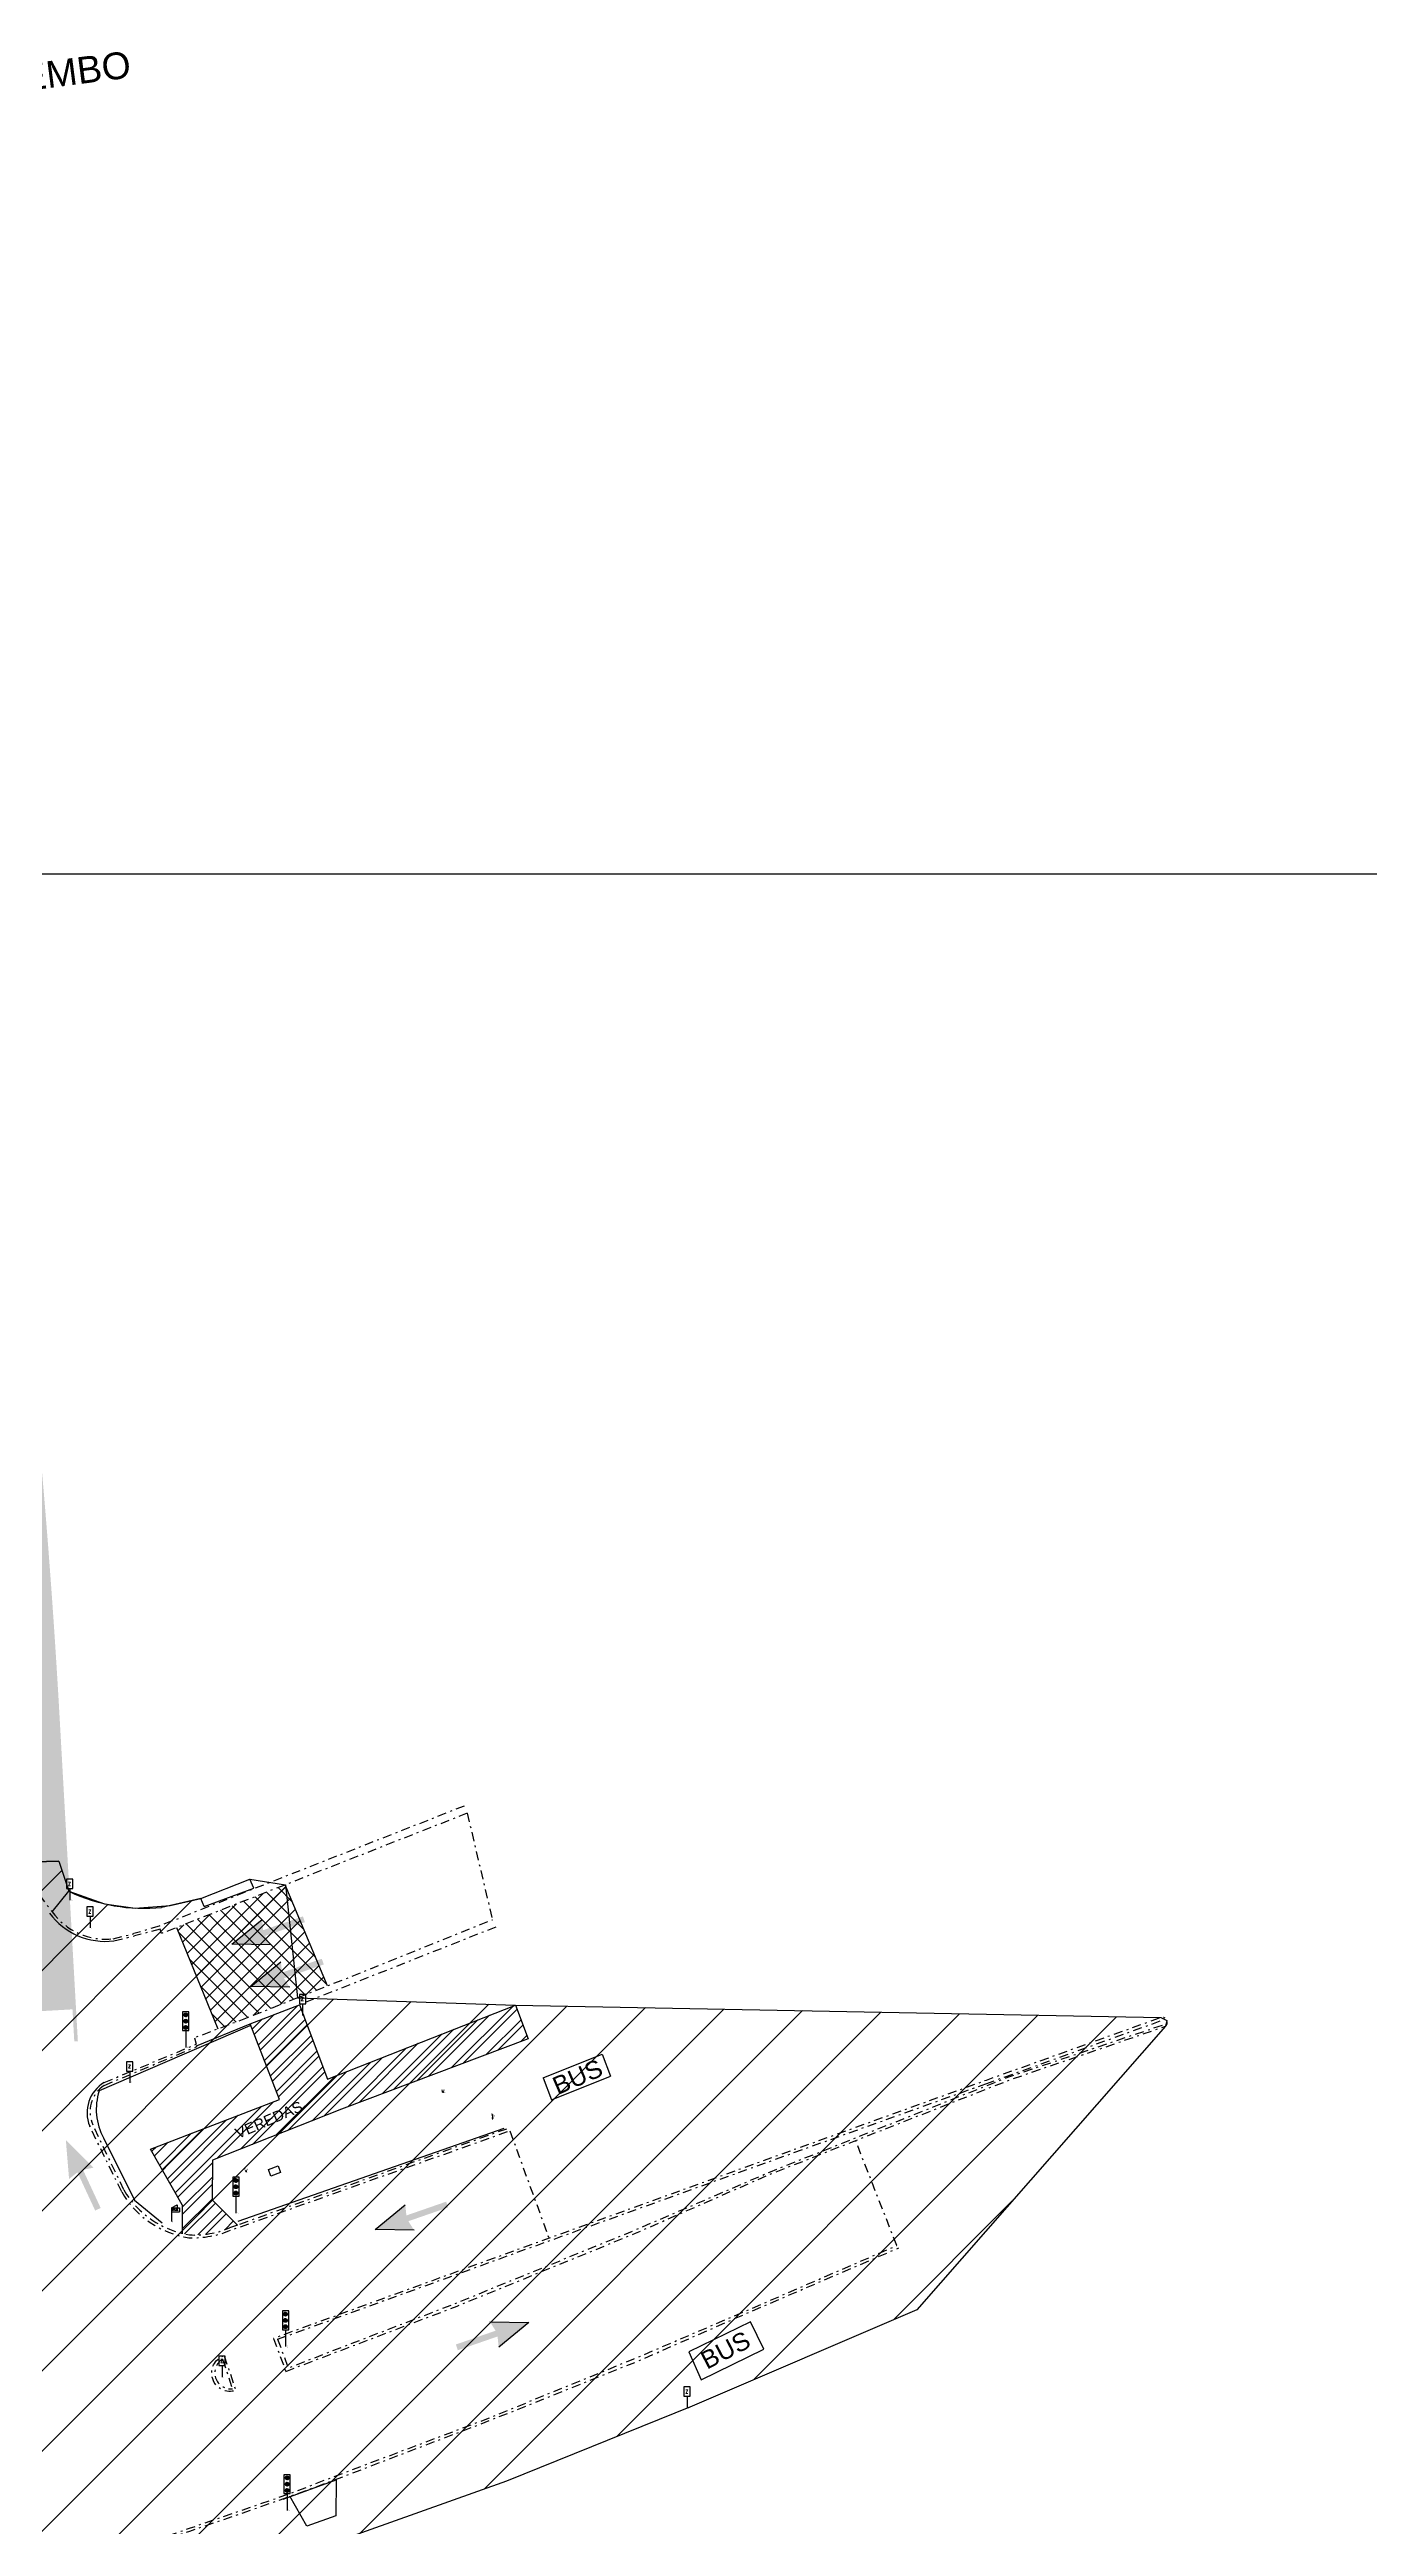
# Model space of a CAD drawing. Extents: x 352140 to 354978, y 6304672 to 6307963.
# Drawn here: x 352801 to 352875.1, y 6305507.3 to 6305646.2 of the extents above; entities that cross this region are included whole.
import ezdxf

# ---------------------------------------------------------------- set-up
doc = ezdxf.new("R2010")
doc.units = 0
doc.linetypes.add('DASHED', pattern=[19.05, 12.7, -6.35])
doc.linetypes.add('JPG_DASHDOT', pattern=[1, 0.5, -0.25, 0, -0.25])
doc.layers.get('0').update_dxf_attribs({"linetype": 'CONTINUOUS'})
for name, color, linetype in [('0-LEVANTAMIENTO 2020.SEP', 252, 'CONTINUOUS'), ('03_S2_Pav ext_Borde vereda', 7, 'CONTINUOUS'), ('1-ADOQUIN', 8, 'CONTINUOUS'), ('1-CALLE_NOMBRE', 6, 'CONTINUOUS'), ('1-coordenadas', 8, 'CONTINUOUS'), ('1-PARADA BUS', 7, 'CONTINUOUS'), ('1-PAVIMENTO', 161, 'CONTINUOUS'), ('1-RADIER', 251, 'CONTINUOUS'), ('1-REJA', 252, 'FENCELINE1'), ('1-RESALTO', 252, 'CONTINUOUS'), ('1-SEÑALETICA', 2, 'CONTINUOUS'), ('1-SOLERA_ZARPA', 222, 'CONTINUOUS'), ('1-TABLERO', 7, 'CONTINUOUS'), ('1-VEREDA', 251, 'CONTINUOUS'), ('2-ACHURADO VEREDA', 252, 'CONTINUOUS'), ('TOP-URB-SOLERAS', 2, 'JPG_DASHDOT'), ('TOP-URB-SOLERAS -PAV', 2, 'JPG_DASHDOT'), ('V-NODE-TEXT', 1, 'CONTINUOUS'), ('Z-CR', 253, 'CONTINUOUS'), ('Z-PH', 253, 'CONTINUOUS'), ('Z-PHL', 253, 'CONTINUOUS'), ('Z-SEMAF', 253, 'CONTINUOUS'), ('Z-TEN', 253, 'CONTINUOUS'), ('Z-Z', 253, 'CONTINUOUS'), ('Z-ZC', 253, 'CONTINUOUS')]:
    doc.layers.add(name, color=color, linetype=linetype)
doc.styles.add('A', font='arial.ttf', dxfattribs={"height": 2})
doc.styles.add('ROMANS', font='romans.shx', dxfattribs={"width": 0.75})
doc.linetypes.add('FENCELINE1', pattern='A,6.35,-2.54,[133,ltypeshp.shx,S=2.54,R=0,X=-2.54,Y=0],-2.54,25.4', length=36.83)

# ---------------------------------------------------------------- blocks, each defined once
blk = doc.blocks.new('COORDENADAS')
at = {"layer": '1-coordenadas'}
blk.add_line((20, -600.625), (1420, -600.625), dxfattribs=at)
blk = doc.blocks.new('A$C00085B3A')
at = {"layer": '1-SEÑALETICA'}
blk.add_hatch(color=256, dxfattribs=at).paths.add_polyline_path([(0.999, 1.408), (0.621, 1.281), (0.476, 2.848), (0.25, 2.828), (0.394, 1.26), (0, 1.316), (0.624, 0)])
for p, q in [((0.624, 0), (0, 1.316)), ((0.999, 1.408), (0.624, 0))]:
    blk.add_line(p, q, dxfattribs=at)
blk = doc.blocks.new('ZC')
at = {"layer": 'Z-ZC'}
for p, q in [((0, 4.25), (1.73, 5.21)), ((0, 4.25), (2.5, 4.25)), ((0, 4.25), (0, 3)), ((0, 3), (2.5, 3)), ((1.73, 5.21), (1.73, 4.25)), ((2.5, 4.25), (2.5, 3))]:
    blk.add_line(p, q, dxfattribs=at)
blk.add_lwpolyline([(0, 3), (0, 0)], dxfattribs=at)
at = {"layer": 'Z-ZC', "style": 'ROMANS'}
blk.add_text('CALLE', height=0.5, dxfattribs=at).set_placement((0.14, 3.39))
blk = doc.blocks.new('*U733', base_point=(352807.885, 6305524.439))
at = {"layer": 'Z-ZC', "linetype": 'ByBlock', "lineweight": -2, "xscale": 0.1806068862144276, "yscale": 0.1806068862144276, "zscale": 0.1806068862144276, "rotation": 8.537736462515939e-07}
blk.add_blockref('ZC', (352807.885, 6305524.439), dxfattribs=at)
at = {"layer": 'V-NODE-TEXT', "linetype": 'ByBlock', "char_height": 0.02}
for s, insert, attachment_point in [('708', (352807.95, 6305524.479), 4), ('682.56', (352807.95, 6305524.454), 1), ('°ZC', (352807.95, 6305524.409), 4)]:
    blk.add_mtext(s, dxfattribs=dict(at, insert=insert, attachment_point=attachment_point))
blk = doc.blocks.new('Z')
for p, q in [((0.81, 5.4), (-0.81, 5.4)), ((-0.81, 5.4), (-0.81, 3)), ((-0.81, 3), (0.81, 3)), ((0, 3), (0, 0)), ((0.81, 3), (0.81, 5.4))]:
    blk.add_line(p, q)
at = {"style": 'ROMANS'}
blk.add_text('Z', height=0.9, rotation=360, dxfattribs=at).set_placement((-0.44, 3.71))
blk = doc.blocks.new('*U744', base_point=(352802.178, 6305542.454))
at = {"layer": 'Z-Z', "linetype": 'ByBlock', "lineweight": -2, "xscale": 0.2179037244193388, "yscale": 0.2179037244193388, "zscale": 0.2179037244193388}
blk.add_blockref('Z', (352802.178, 6305542.454), dxfattribs=at)
at = {"layer": 'V-NODE-TEXT', "linetype": 'ByBlock', "char_height": 0.02}
for s, insert, attachment_point in [('704', (352802.243, 6305542.494), 4), ('681.98', (352802.243, 6305542.469), 1), ('°Z', (352802.243, 6305542.424), 4)]:
    blk.add_mtext(s, dxfattribs=dict(at, insert=insert, attachment_point=attachment_point))
blk = doc.blocks.new('*U745', base_point=(352803.321, 6305540.903))
at = {"layer": 'Z-Z', "linetype": 'ByBlock', "lineweight": -2, "xscale": 0.2179037244193388, "yscale": 0.2179037244193388, "zscale": 0.2179037244193388}
blk.add_blockref('Z', (352803.321, 6305540.903), dxfattribs=at)
at = {"layer": 'V-NODE-TEXT', "linetype": 'ByBlock', "char_height": 0.02}
for s, insert, attachment_point in [('705', (352803.386, 6305540.943), 4), ('681.97', (352803.386, 6305540.918), 1), ('°Z', (352803.386, 6305540.873), 4)]:
    blk.add_mtext(s, dxfattribs=dict(at, insert=insert, attachment_point=attachment_point))
blk = doc.blocks.new('*U746', base_point=(352815.24, 6305535.993))
at = {"layer": 'Z-Z', "linetype": 'ByBlock', "lineweight": -2, "xscale": 0.2179037244193388, "yscale": 0.2179037244193388, "zscale": 0.2179037244193388}
blk.add_blockref('Z', (352815.24, 6305535.993), dxfattribs=at)
at = {"layer": 'V-NODE-TEXT', "linetype": 'ByBlock', "char_height": 0.02}
for s, insert, attachment_point in [('706', (352815.305, 6305536.033), 4), ('682.21', (352815.305, 6305536.008), 1), ('°Z', (352815.305, 6305535.963), 4)]:
    blk.add_mtext(s, dxfattribs=dict(at, insert=insert, attachment_point=attachment_point))
blk = doc.blocks.new('*U747', base_point=(352805.542, 6305532.221))
at = {"layer": 'Z-Z', "linetype": 'ByBlock', "lineweight": -2, "xscale": 0.2179037244193388, "yscale": 0.2179037244193388, "zscale": 0.2179037244193388}
blk.add_blockref('Z', (352805.542, 6305532.221), dxfattribs=at)
at = {"layer": 'V-NODE-TEXT', "linetype": 'ByBlock', "char_height": 0.02}
for s, insert, attachment_point in [('707', (352805.607, 6305532.261), 4), ('682.19', (352805.607, 6305532.236), 1), ('°Z', (352805.607, 6305532.191), 4)]:
    blk.add_mtext(s, dxfattribs=dict(at, insert=insert, attachment_point=attachment_point))
blk = doc.blocks.new('*U748', base_point=(352836.809, 6305513.992))
at = {"layer": 'Z-Z', "linetype": 'ByBlock', "lineweight": -2, "xscale": 0.2179037244193388, "yscale": 0.2179037244193388, "zscale": 0.2179037244193388}
blk.add_blockref('Z', (352836.809, 6305513.992), dxfattribs=at)
at = {"layer": 'V-NODE-TEXT', "linetype": 'ByBlock', "char_height": 0.02}
for s, insert, attachment_point in [('843', (352836.874, 6305514.032), 4), ('683.03', (352836.874, 6305514.007), 1), ('°Z', (352836.874, 6305513.962), 4)]:
    blk.add_mtext(s, dxfattribs=dict(at, insert=insert, attachment_point=attachment_point))
blk = doc.blocks.new('*U749', base_point=(352810.726, 6305515.71))
at = {"layer": 'Z-Z', "linetype": 'ByBlock', "lineweight": -2, "xscale": 0.2179037244193388, "yscale": 0.2179037244193388, "zscale": 0.2179037244193388}
blk.add_blockref('Z', (352810.726, 6305515.71), dxfattribs=at)
at = {"layer": 'V-NODE-TEXT', "linetype": 'ByBlock', "char_height": 0.02}
for s, insert, attachment_point in [('845', (352810.791, 6305515.75), 4), ('682.61', (352810.791, 6305515.725), 1), ('°Z', (352810.791, 6305515.68), 4)]:
    blk.add_mtext(s, dxfattribs=dict(at, insert=insert, attachment_point=attachment_point))
blk = doc.blocks.new('SEMAF')
at = {"layer": 'Z-SEMAF'}
for p, q in [((-0.96, 10.84), (-0.96, 5.1)), ((0.96, 10.84), (-0.96, 10.84)), ((-0.57, 9.79), (0, 10.45)), ((-0.57, 9.93), (-0.13, 10.44)), ((-0.57, 7.87), (0.01, 8.54)), ((-0.57, 8.01), (-0.13, 8.53)), ((-0.54, 9.68), (0.12, 10.44)), ((-0.54, 7.76), (0.12, 8.53)), ((-0.51, 10.15), (-0.35, 10.34)), ((-0.51, 8.23), (-0.34, 8.43)), ((-0.49, 9.58), (0.22, 10.41)), ((-0.49, 7.67), (0.22, 8.5)), ((-0.43, 9.5), (0.31, 10.37)), ((-0.43, 7.59), (0.31, 8.45)), ((-0.36, 9.44), (0.38, 10.31)), ((-0.36, 7.52), (0.38, 8.4)), ((-0.28, 9.38), (0.45, 10.24)), ((-0.28, 7.47), (0.45, 8.33)), ((-0.19, 9.34), (0.5, 10.16)), ((-0.19, 7.43), (0.5, 8.24)), ((-0.09, 9.31), (0.55, 10.06)), ((-0.09, 7.4), (0.55, 8.14)), ((0.03, 9.31), (0.57, 9.94)), ((0.03, 7.4), (0.57, 8.03)), ((0.18, 9.34), (0.57, 9.79)), ((0.18, 7.43), (0.57, 7.87)), ((0.96, 5.1), (0.96, 10.84)), ((-0.96, 5.1), (0.96, 5.1)), ((-0.57, 5.96), (0.01, 6.63)), ((-0.57, 6.1), (-0.13, 6.61)), ((-0.53, 5.85), (0.12, 6.62)), ((-0.51, 6.32), (-0.34, 6.52)), ((-0.49, 5.75), (0.22, 6.59)), ((-0.43, 5.68), (0.31, 6.54)), ((-0.36, 5.61), (0.38, 6.48)), ((-0.28, 5.56), (0.45, 6.41)), ((-0.19, 5.51), (0.5, 6.33)), ((-0.09, 5.49), (0.55, 6.23)), ((0, 5.1), (0, 0)), ((0.03, 5.48), (0.57, 6.11)), ((0.19, 5.51), (0.57, 5.96))]:
    blk.add_line(p, q, dxfattribs=at)
for centre in [(0, 9.88), (0, 7.97), (0, 6.06)]:
    blk.add_circle(centre, 0.574, dxfattribs=at)
blk = doc.blocks.new('*U753', base_point=(352808.685, 6305534.197))
at = {"layer": 'Z-TEN', "linetype": 'ByBlock', "lineweight": -2, "xscale": 0.1845444059976916, "yscale": 0.1845444059976916, "zscale": 0.1845444059976916}
blk.add_blockref('SEMAF', (352808.685, 6305534.197), dxfattribs=at)
at = {"layer": 'V-NODE-TEXT', "linetype": 'ByBlock', "char_height": 0.02}
for s, insert, attachment_point in [('757', (352808.75, 6305534.237), 4), ('681.87', (352808.75, 6305534.212), 1), ('°SEMAF', (352808.75, 6305534.167), 4)]:
    blk.add_mtext(s, dxfattribs=dict(at, insert=insert, attachment_point=attachment_point))
blk = doc.blocks.new('*U756', base_point=(352811.504, 6305524.914))
at = {"layer": 'Z-TEN', "linetype": 'ByBlock', "lineweight": -2, "xscale": 0.1845444059976916, "yscale": 0.1845444059976916, "zscale": 0.1845444059976916}
blk.add_blockref('SEMAF', (352811.504, 6305524.914), dxfattribs=at)
at = {"layer": 'V-NODE-TEXT', "linetype": 'ByBlock', "char_height": 0.02}
for s, insert, attachment_point in [('709', (352811.569, 6305524.954), 4), ('682.57', (352811.569, 6305524.929), 1), ('°SEMAF', (352811.569, 6305524.884), 4)]:
    blk.add_mtext(s, dxfattribs=dict(at, insert=insert, attachment_point=attachment_point))
blk = doc.blocks.new('*U757', base_point=(352814.287, 6305517.421))
at = {"layer": 'Z-TEN', "linetype": 'ByBlock', "lineweight": -2, "xscale": 0.1845444059976916, "yscale": 0.1845444059976916, "zscale": 0.1845444059976916}
blk.add_blockref('SEMAF', (352814.287, 6305517.421), dxfattribs=at)
at = {"layer": 'V-NODE-TEXT', "linetype": 'ByBlock', "char_height": 0.02}
for s, insert, attachment_point in [('844', (352814.352, 6305517.461), 4), ('682.35', (352814.352, 6305517.436), 1), ('°SEMAF', (352814.352, 6305517.391), 4)]:
    blk.add_mtext(s, dxfattribs=dict(at, insert=insert, attachment_point=attachment_point))
blk = doc.blocks.new('*U758', base_point=(352814.375, 6305508.237))
at = {"layer": 'Z-TEN', "linetype": 'ByBlock', "lineweight": -2, "xscale": 0.1845444059976916, "yscale": 0.1845444059976916, "zscale": 0.1845444059976916}
blk.add_blockref('SEMAF', (352814.375, 6305508.237), dxfattribs=at)
at = {"layer": 'V-NODE-TEXT', "linetype": 'ByBlock', "char_height": 0.02}
for s, insert, attachment_point in [('846', (352814.44, 6305508.277), 4), ('682.20', (352814.44, 6305508.252), 1), ('°SEMAF', (352814.44, 6305508.207), 4)]:
    blk.add_mtext(s, dxfattribs=dict(at, insert=insert, attachment_point=attachment_point))
blk = doc.blocks.new('PHL')
at = {"layer": 'Z-PHL'}
for p, q in [((-0.1, 0.1), (-0.3, 0.1)), ((-0.1, 0.3), (-0.1, 0)), ((0.1, 0.3), (-0.1, 0.3)), ((-0.1, 0), (0, 0)), ((0, 0), (0.1, 0)), ((0.1, 0), (0.1, 0.3)), ((0.1, 0.1), (0.3, 0.1)), ((0, 0), (0, -0.2)), ((0, 0), (0, -0.7))]:
    blk.add_line(p, q, dxfattribs=at)
blk.add_circle((0, 0), 0.00984, dxfattribs=at)
for centre, radius, start, end in [((0.2, -1), 0.36, 149.944, 166.5212), ((0.4, -1), 0.543, 166.5212, 180), ((0.4, -1), 0.543, 180, 193.4788), ((0.2, -1.1), 0.36, 193.4788, 210.056), ((0, -0.8), 0.11, 90, 125.5959), ((0.1, -0.9), 0.23, 125.5959, 149.944), ((0.1, -1.1), 0.23, 210.056, 234.4041), ((0, -1.2), 0.11, 234.4041, 270), ((0, -0.8), 0.11, 54.4041, 90), ((0, -1.2), 0.11, 270, 305.5959), ((-0.1, -0.9), 0.23, 30.056, 54.4041), ((-0.2, -1), 0.36, 13.4788, 30.056), ((-0.2, -1.1), 0.36, 329.944, 346.5212), ((-0.1, -1.1), 0.23, 305.5959, 329.944), ((-0.3, -1), 0.543, 360, 13.4788), ((-0.3, -1), 0.543, 346.5212, 0)]:
    blk.add_arc(centre, radius, start, end, dxfattribs=at)
at = {"layer": 'Z-PHL', "style": 'A'}
blk.add_text('PH', height=0.55, dxfattribs=at).set_placement((-0.5, 0.4))
blk = doc.blocks.new('*U761', base_point=(352825.896, 6305530.364))
at = {"layer": 'Z-PHL', "linetype": 'ByBlock', "lineweight": -2, "xscale": 0.1366723944882025, "yscale": 0.1366723944882025, "zscale": 0.1366723944882025}
blk.add_blockref('PHL', (352825.896, 6305530.364), dxfattribs=at)
at = {"layer": 'V-NODE-TEXT', "linetype": 'ByBlock', "char_height": 0.02}
for s, insert, attachment_point in [('783', (352825.961, 6305530.404), 4), ('682.51', (352825.961, 6305530.379), 1), ('°PHL', (352825.961, 6305530.334), 4)]:
    blk.add_mtext(s, dxfattribs=dict(at, insert=insert, attachment_point=attachment_point))
blk = doc.blocks.new('PH')
at = {"layer": 'Z-PH'}
for p, q in [((-0.1, 0.15), (-0.3, 0.15)), ((-0.1, 0.3), (-0.1, 0)), ((0.1, 0.3), (-0.1, 0.3)), ((-0.1, 0), (-0.01, 0)), ((0.01, 0), (0.1, 0)), ((0.1, 0), (0.1, 0.3)), ((0.1, 0.15), (0.3, 0.15)), ((0, -0.01), (0, -0.2))]:
    blk.add_line(p, q, dxfattribs=at)
blk.add_circle((0, 0), 0.00984, dxfattribs=at)
at = {"layer": 'Z-PH', "style": 'A'}
blk.add_text('PH', height=0.55, dxfattribs=at).set_placement((-0.53, 0.38))
blk = doc.blocks.new('*U762', base_point=(352812.071, 6305527.236))
at = {"layer": 'Z-PH', "linetype": 'ByBlock', "lineweight": -2, "xscale": 0.1716209652418585, "yscale": 0.1716209652418585, "zscale": 0.1716209652418585, "rotation": 8.537736462515939e-07}
blk.add_blockref('PH', (352812.071, 6305527.236), dxfattribs=at)
at = {"layer": 'V-NODE-TEXT', "linetype": 'ByBlock', "char_height": 0.02}
for s, insert, attachment_point in [('710', (352812.136, 6305527.276), 4), ('682.54', (352812.136, 6305527.251), 1), ('°PH', (352812.136, 6305527.206), 4)]:
    blk.add_mtext(s, dxfattribs=dict(at, insert=insert, attachment_point=attachment_point))
blk = doc.blocks.new('*U763', base_point=(352823.111, 6305531.691))
at = {"layer": 'Z-PH', "linetype": 'ByBlock', "lineweight": -2, "xscale": 0.1716209652418585, "yscale": 0.1716209652418585, "zscale": 0.1716209652418585, "rotation": 8.537736462515939e-07}
blk.add_blockref('PH', (352823.111, 6305531.691), dxfattribs=at)
at = {"layer": 'V-NODE-TEXT', "linetype": 'ByBlock', "char_height": 0.02}
for s, insert, attachment_point in [('782', (352823.176, 6305531.731), 4), ('682.40', (352823.176, 6305531.706), 1), ('°PH', (352823.176, 6305531.661), 4)]:
    blk.add_mtext(s, dxfattribs=dict(at, insert=insert, attachment_point=attachment_point))

msp = doc.modelspace()

# ---------------------------------------------------------------- hatches: boundary and pattern name
at = {"layer": '0-LEVANTAMIENTO 2020.SEP'}
h = msp.add_hatch(dxfattribs=at)
h.set_pattern_fill('ANSI31', color=256)
h.paths.add_polyline_path([(352786.854, 6305570.328), (352789.559, 6305568.782), (352796.229, 6305563.036), (352796.394, 6305559.215), (352799.497, 6305544.587), (352801.562, 6305544.648), (352802.129, 6305542.952), (352804.138, 6305542.251), (352805.852, 6305542.013), (352807.818, 6305542.159), (352809.533, 6305542.539), (352812.285, 6305543.63), (352814.276, 6305543.31), (352814.959, 6305536.974), (352827.184, 6305536.576), (352863.395, 6305535.87), (352863.73, 6305535.71), (352863.65, 6305535.385), (352849.705, 6305519.489), (352837.089, 6305514.089), (352826.678, 6305509.881), (352813.927, 6305505.338), (352798.327, 6305503.46), (352783.05, 6305513.452), (352782.929, 6305513.515), (352778.101, 6305521.91), (352778.034, 6305522.055), (352777.821, 6305529.65), (352778.4, 6305538.745), (352778.623, 6305562.211)])
at = {"layer": '03_S2_Pav ext_Borde vereda'}
h = msp.add_hatch(dxfattribs=at)
h.set_pattern_fill('DOTS', color=256, scale=0.2)
h.set_pattern_definition([(0, (0, 0), (0.079375, 0.15875), [0, -0.15875])])
edge = h.paths.add_edge_path()
edge.add_arc((352748.807, 6305741.269), 0.6, 191.95147, 355.64546, ccw=False)
edge.add_arc((352792.166, 6305750.447), 44.919, 191.66583, 191.95147, ccw=False)
edge.add_line((352748.174, 6305741.364), (352741.238, 6305741.435))
edge.add_arc((352792.166, 6305750.447), 51.719, 188.01255, 190.0351, ccw=False)
edge.add_line((352740.951, 6305743.238), (352740.749, 6305743.24))
edge.add_arc((352792.166, 6305750.447), 51.919, 187.97918, 192.06027)
edge.add_arc((352692.496, 6305729.152), 50, 5.60379, 12.06027, ccw=False)
edge.add_arc((352885.486, 6305749.065), 144.016, 185.9908, 195.05624)
edge.add_arc((352743.517, 6305710.875), 3, -16.83045, 15.05624, ccw=False)
edge.add_line((352746.389, 6305710.007), (352745.329, 6305706.502))
edge.add_arc((352748.2, 6305705.634), 3, 163.16955, 198.16955)
edge.add_line((352745.35, 6305704.698), (352746.83, 6305700.188))
edge.add_arc((353217.983, 6305866.064), 499.5, 199.39537, 202.53487)
edge.add_line((352756.622, 6305674.633), (352763.639, 6305654.529))
edge.add_line((352763.639, 6305654.529), (352766.426, 6305646.435))
edge.add_arc((352769.263, 6305647.412), 3, 199.00209, 234.00306)
edge.add_line((352767.5, 6305644.985), (352769.962, 6305643.197))
edge.add_arc((352768.198, 6305640.77), 3, 17.97636, 54.00146, ccw=False)
edge.add_arc((351870.786, 6305349.592), 946.469, 17.70596, 17.976359, ccw=False)
edge.add_arc((357774.17, 6306970.411), 5176.321, 194.922513, 195.061819)
edge.add_arc((352345.674, 6305526.266), 441.256, 9.34098, 12.96792, ccw=False)
edge.add_line((352781.079, 6305597.886), (352781.449, 6305594.732))
edge.add_line((352781.449, 6305594.732), (352781.712, 6305591.66))
edge.add_line((352781.712, 6305591.66), (352781.839, 6305588.604))
edge.add_line((352781.839, 6305588.604), (352781.836, 6305585.625))
edge.add_line((352781.836, 6305585.625), (352781.765, 6305582.656))
edge.add_line((352781.765, 6305582.656), (352781.694, 6305579.728))
edge.add_line((352781.694, 6305579.728), (352781.692, 6305576.786))
edge.add_line((352781.692, 6305576.786), (352781.816, 6305573.824))
edge.add_line((352781.816, 6305573.824), (352782.133, 6305570.857))
edge.add_line((352782.133, 6305570.857), (352782.422, 6305567.893))
edge.add_arc((352351.016, 6305527.324), 433.31, 3.22552, 5.37215, ccw=False)
edge.add_line((352783.639, 6305551.705), (352784.663, 6305533.533))
edge.add_line((352784.663, 6305533.533), (352784.863, 6305533.544))
edge.add_line((352784.863, 6305533.544), (352784.761, 6305535.341))
edge.add_line((352784.761, 6305535.341), (352791.052, 6305535.696))
edge.add_line((352791.052, 6305535.696), (352790.129, 6305552.071))
edge.add_arc((352351.167, 6305527.339), 439.658, 3.2247, 6.06057)
edge.add_arc((352790.357, 6305573.969), 2, 6.0606, 186.0606, ccw=False)
edge.add_arc((352351.162, 6305527.338), 443.663, 3.21745, 6.06057, ccw=False)
edge.add_line((352794.126, 6305552.239), (352795.045, 6305535.921))
edge.add_line((352795.045, 6305535.921), (352802.334, 6305536.332))
edge.add_line((352802.334, 6305536.332), (352802.435, 6305534.534))
edge.add_line((352802.435, 6305534.534), (352802.635, 6305534.546))
edge.add_line((352802.635, 6305534.546), (352801.614, 6305552.661))
edge.add_arc((352351.183, 6305527.34), 451.142, 3.21751, 7.53958)
edge.add_line((352798.425, 6305586.535), (352797.901, 6305589.489))
edge.add_line((352797.901, 6305589.489), (352797.337, 6305592.434))
edge.add_line((352797.337, 6305592.434), (352796.696, 6305595.358))
edge.add_line((352796.696, 6305595.358), (352795.983, 6305598.257))
edge.add_line((352795.983, 6305598.257), (352795.231, 6305601.141))
edge.add_line((352795.231, 6305601.141), (352794.478, 6305604.033))
edge.add_line((352794.478, 6305604.033), (352793.76, 6305606.951))
edge.add_line((352793.76, 6305606.951), (352793.112, 6305609.908))
edge.add_line((352793.112, 6305609.908), (352792.539, 6305612.89))
edge.add_line((352792.539, 6305612.89), (352792.032, 6305615.833))
edge.add_arc((352349.379, 6305527.058), 451.467, 11.34037, 13.00836)
edge.add_arc((357774.17, 6306970.411), 5162.321, 194.999983, 195.064624, ccw=False)
edge.add_arc((357774.17, 6306970.411), 5162.321, 194.918755, 194.999983, ccw=False)
edge.add_arc((351870.786, 6305349.592), 960.469, 17.685582, 18.028446)
edge.add_line((352784.099, 6305646.847), (352779.713, 6305660.065))
edge.add_line((352779.713, 6305660.065), (352778.245, 6305664.271))
edge.add_arc((352781.077, 6305665.26), 3, 164.24265, 199.24197, ccw=False)
edge.add_line((352778.19, 6305666.074), (352779.097, 6305669.287))
edge.add_arc((352776.209, 6305670.102), 3, 344.24265, 379.24117)
edge.add_line((352779.042, 6305671.091), (352775.313, 6305681.773))
edge.add_arc((353217.983, 6305866.064), 479.5, 199.39537, 202.60286, ccw=False)
edge.add_arc((352886.447, 6305749.311), 128.007, 193.01673, 199.38233, ccw=False)
edge.add_line((352761.729, 6305720.48), (352761.207, 6305722.929))
edge.add_arc((352758.273, 6305722.303), 3, 12.04339, 47.04339)
edge.add_line((352760.317, 6305724.499), (352758.056, 6305726.605))
edge.add_arc((352760.094, 6305728.805), 3, 189.01527, 227.18381, ccw=False)
edge.add_arc((352890.905, 6305749.734), 135.474, 186.61724, 189.08835, ccw=False)
edge.add_arc((352776.2, 6305736.427), 20, 179.05002, 186.61444, ccw=False)
edge.add_arc((352822.484, 6305735.659), 66.291, 173.57381, 179.05002, ccw=False)
edge.add_line((352756.61, 6305743.079), (352756.409, 6305743.081))
edge.add_arc((352822.484, 6305735.659), 66.491, 173.59144, 175.14861)
edge.add_line((352756.232, 6305741.282), (352749.412, 6305741.352))
edge.add_arc((352781.038, 6305739.581), 31.675, 176.79514, 177.02683)
at = {"layer": '1-RESALTO'}
h = msp.add_hatch(dxfattribs=at)
h.set_pattern_fill('ANSI37', color=256, scale=0.2)
h.set_pattern_definition([(45, (0, 0), (-0.449012806053, 0.449012806053), []), (135, (0, 0), (-0.449012806053, -0.449012806053), [])])
h.paths.add_polyline_path([(352808.16, 6305540.913), (352810.495, 6305535.233), (352812.126, 6305535.852), (352814.959, 6305536.974), (352816.643, 6305537.649), (352814.273, 6305543.317)])
at = {"layer": '1-SEÑALETICA'}
for points in [[(352802.142, 6305526.824), (352802.612, 6305527.192), (352803.606, 6305525.051), (352803.915, 6305525.195), (352802.922, 6305527.336), (352803.507, 6305527.457), (352801.962, 6305529.001)], [(352825.75, 6305518.819), (352826.069, 6305518.314), (352823.839, 6305517.541), (352823.951, 6305517.219), (352826.181, 6305517.991), (352826.242, 6305517.397), (352827.934, 6305518.779)]]:
    msp.add_hatch(color=256, dxfattribs=at).paths.add_polyline_path(points)
at = {"layer": '2-ACHURADO VEREDA'}
h = msp.add_hatch(dxfattribs=at)
h.set_pattern_fill('ANSI32', color=256, scale=0.09)
h.paths.add_polyline_path([(352816.64, 6305532.422), (352815.067, 6305536.592), (352812.303, 6305535.529), (352813.947, 6305531.279), (352806.713, 6305528.501), (352808.495, 6305525.371), (352808.495, 6305523.769, 0.0193537), (352808.895, 6305523.687, 0.111335), (352811.135, 6305524.075), (352811.597, 6305524.239), (352810.17, 6305525.651), (352810.188, 6305527.874), (352817.418, 6305530.74), (352827.897, 6305534.683), (352827.184, 6305536.576)])

# ---------------------------------------------------------------- linework, layer by layer
at = {"layer": '0-LEVANTAMIENTO 2020.SEP', "flags": 128}
msp.add_lwpolyline([(352786.854, 6305570.328), (352789.559, 6305568.782), (352796.229, 6305563.036), (352796.394, 6305559.215), (352799.497, 6305544.587), (352801.562, 6305544.648), (352802.129, 6305542.952), (352804.138, 6305542.251), (352805.852, 6305542.013), (352807.818, 6305542.159), (352809.533, 6305542.539), (352812.285, 6305543.63), (352814.276, 6305543.31), (352814.959, 6305536.974), (352827.184, 6305536.576), (352863.395, 6305535.87), (352863.73, 6305535.71), (352863.65, 6305535.385), (352849.705, 6305519.489), (352837.089, 6305514.089), (352826.678, 6305509.881), (352813.927, 6305505.338)], dxfattribs=at)
at = {"layer": '1-PARADA BUS', "flags": 128}
for points in [[(352828.731, 6305532.489), (352832.04, 6305533.816)], [(352832.04, 6305533.816), (352832.516, 6305532.588)], [(352828.731, 6305532.489), (352829.207, 6305531.261)], [(352829.207, 6305531.261), (352832.516, 6305532.588)], [(352836.905, 6305517.129), (352837.595, 6305515.556), (352841.119, 6305517.274), (352840.367, 6305518.817), (352836.905, 6305517.129)]]:
    msp.add_lwpolyline(points, dxfattribs=at)
at = {"layer": '1-PAVIMENTO'}
for centre, radius, start, end in [((352804.178, 6305544.031), 3.885, 216.25534, 277.14542), ((352805.131, 6305530.535), 1.979, 120.90513, 202.2671)]:
    msp.add_arc(centre, radius, start, end, dxfattribs=at)
at = {"layer": '1-RADIER', "flags": 128}
msp.add_lwpolyline([(352814.152, 6305508.864), (352817.129, 6305509.953), (352817.104, 6305507.928), (352815.476, 6305507.349), (352814.534, 6305509.033)], dxfattribs=at)
at = {"layer": '1-REJA', "ltscale": 0.2, "flags": 128}
msp.add_lwpolyline([(352812.287, 6305535.405), (352803.829, 6305531.759, 0.2016424), (352804.067, 6305529.124), (352805.808, 6305525.629), (352807.362, 6305524.362)], format="xyb", dxfattribs=at)
msp.add_lwpolyline([(352826.523, 6305529.652), (352811.615, 6305524.439)], dxfattribs=at)
at = {"layer": '1-RESALTO', "flags": 128}
for points in [[(352816.643, 6305537.649), (352814.273, 6305543.317)], [(352808.16, 6305540.913), (352810.495, 6305535.233)]]:
    msp.add_lwpolyline(points, dxfattribs=at)
at = {"layer": '1-SEÑALETICA', "flags": 128}
for points in [[(352825.75, 6305518.819), (352827.934, 6305518.779)], [(352827.934, 6305518.779), (352826.242, 6305517.397)]]:
    msp.add_lwpolyline(points, dxfattribs=at)
at = {"layer": '1-SOLERA_ZARPA'}
for p, q in [((352812.303, 6305535.529), (352815.067, 6305536.592)), ((352809.289, 6305534.285), (352812.303, 6305535.529))]:
    msp.add_line(p, q, dxfattribs=at)
at = {"layer": '1-TABLERO', "flags": 128}
msp.add_lwpolyline([(352814.008, 6305527.18), (352813.467, 6305526.984), (352813.329, 6305527.362), (352813.87, 6305527.558)], close=True, dxfattribs=at)
at = {"layer": '1-VEREDA'}
msp.add_line((352801.562, 6305544.648), (352799.497, 6305544.587), dxfattribs=at)
at = {"layer": '1-VEREDA', "flags": 128}
for points in [[(352801.185, 6305541.808), (352802.129, 6305542.952)], [(352809.713, 6305542.098), (352812.507, 6305543.122)], [(352812.507, 6305543.122), (352812.285, 6305543.63)], [(352809.533, 6305542.539), (352807.337, 6305542.052)], [(352809.713, 6305542.098), (352809.533, 6305542.539)], [(352808.495, 6305525.371), (352806.713, 6305528.501), (352813.947, 6305531.279), (352812.303, 6305535.529), (352815.067, 6305536.592), (352816.64, 6305532.422), (352827.184, 6305536.576), (352827.897, 6305534.683), (352817.418, 6305530.74), (352810.188, 6305527.874), (352810.17, 6305525.651)], [(352808.495, 6305525.371), (352808.495, 6305523.74)], [(352810.17, 6305525.651), (352811.597, 6305524.239)], [(352849.705, 6305519.489), (352837.089, 6305514.089), (352826.678, 6305509.881)]]:
    msp.add_lwpolyline(points, dxfattribs=at)
at = {"layer": '1-VEREDA'}
msp.add_arc((352806.334, 6305551.77), 9.77, 244.50403, 275.8877, dxfattribs=at)
at = {"layer": 'TOP-URB-SOLERAS'}
for p, q in [((352824.478, 6305547.329), (352807.332, 6305540.588)), ((352824.478, 6305547.329), (352825.891, 6305541.353)), ((352800.473, 6305542.76), (352801.185, 6305541.808)), ((352814.959, 6305536.974), (352825.891, 6305541.353)), ((352804.624, 6305540.289), (352805.781, 6305540.577)), ((352804.662, 6305540.176), (352805.808, 6305540.447)), ((352807.244, 6305540.823), (352805.808, 6305540.447)), ((352807.332, 6305540.588), (352807.244, 6305540.823)), ((352826.082, 6305540.945), (352815.067, 6305536.592)), ((352812.126, 6305535.852), (352809.186, 6305534.736)), ((352814.959, 6305536.974), (352812.126, 6305535.852)), ((352804.115, 6305532.233), (352809.269, 6305534.373)), ((352804.118, 6305532.069), (352809.305, 6305534.248)), ((352809.186, 6305534.736), (352809.269, 6305534.373)), ((352809.289, 6305534.285), (352809.305, 6305534.248)), ((352805.096, 6305526.092), (352803.3, 6305529.785)), ((352826.681, 6305529.624), (352811.597, 6305524.239)), ((352826.87, 6305529.522), (352829.061, 6305523.498)), ((352848.579, 6305523.09), (352846.263, 6305528.977)), ((352811.597, 6305524.239), (352811.135, 6305524.075))]:
    msp.add_line(p, q, dxfattribs=at)
at = {"layer": 'TOP-URB-SOLERAS', "flags": 128}
for points in [[(352824.308, 6305547.732), (352807.201, 6305541.001)], [(352807.201, 6305541.001), (352805.781, 6305540.577)], [(352853.573, 6305532.161), (352863.465, 6305535.718)], [(352813.84, 6305517.834), (352814.44, 6305516.229), (352823.805, 6305519.843), (352833.854, 6305523.942), (352841.485, 6305527.227), (352854.809, 6305532.531), (352863.514, 6305535.46)], [(352813.84, 6305517.834), (352827.239, 6305522.693), (352837.537, 6305526.409), (352853.573, 6305532.161)], [(352798.325, 6305503.627), (352808.904, 6305507.241), (352814.485, 6305509.168), (352816.69, 6305510.014), (352825.67, 6305513.409), (352833.823, 6305516.734), (352840.385, 6305519.54), (352848.579, 6305523.09)], [(352798.327, 6305503.46), (352808.92, 6305507.082), (352812.955, 6305508.471), (352814.534, 6305509.033), (352816.723, 6305509.832), (352825.839, 6305513.321), (352833.95, 6305516.565), (352840.411, 6305519.4), (352848.691, 6305522.955)], [(352810.75, 6305516.711), (352811.304, 6305515.061)]]:
    msp.add_lwpolyline(points, dxfattribs=at)
for points in [[(352814.301, 6305516.036), (352823.909, 6305519.693), (352833.924, 6305523.781), (352841.504, 6305527.105), (352854.955, 6305532.396), (352863.65, 6305535.385, 0.8141128), (352863.395, 6305535.87), (352853.583, 6305532.347), (352837.462, 6305526.531), (352827.303, 6305522.858), (352813.614, 6305517.879), (352814.301, 6305516.036)], [(352805.096, 6305526.092, 0.2265762), (352808.865, 6305523.526, 0.1111329), (352811.245, 6305523.964), (352826.87, 6305529.522)], [(352805.216, 6305526.206, 0.2215997), (352808.895, 6305523.687, 0.111335), (352811.135, 6305524.075, -3.6360579)], [(352810.835, 6305516.914), (352811.5, 6305514.961, -0.9921131), (352810.835, 6305516.914, -0.3244689)]]:
    msp.add_lwpolyline(points, format="xyb", dxfattribs=at)
at = {"layer": 'TOP-URB-SOLERAS'}
for centre, radius, start, end in [((352804.203, 6305543.987), 3.722, 215.82676, 276.49433), ((352805.086, 6305530.589), 1.769, 123.18838, 204.68225), ((352811.209, 6305515.947), 0.891, 121.00223, 276.1175)]:
    msp.add_arc(centre, radius, start, end, dxfattribs=at)
at = {"layer": 'TOP-URB-SOLERAS -PAV'}
msp.add_line((352805.216, 6305526.206), (352803.479, 6305529.85), dxfattribs=at)

# ---------------------------------------------------------------- block references
at = {"color": 252, "linetype": 'DASHED'}
msp.add_blockref('COORDENADAS', (352180, 6306200.625), dxfattribs=at)
at = {"layer": 'Z-CR', "xscale": 1.500000000401604, "yscale": 1.500000000401604, "zscale": 1.500000000401604, "rotation": 283.8457899064657}
for p in [(352811.055, 6305540.893), (352812.111, 6305538.519), (352819.088, 6305524.898)]:
    msp.add_blockref('A$C00085B3A', p, dxfattribs=at)
at = {"layer": 'Z-PH'}
for name, p in [('*U763', (352823.111, 6305531.691)), ('*U762', (352812.071, 6305527.236))]:
    msp.add_blockref(name, p, dxfattribs=at)
at = {"layer": 'Z-PHL'}
msp.add_blockref('*U761', (352825.896, 6305530.364), dxfattribs=at)
at = {"layer": 'Z-SEMAF'}
for name, p in [('*U753', (352808.685, 6305534.197)), ('*U756', (352811.504, 6305524.914)), ('*U757', (352814.287, 6305517.421)), ('*U758', (352814.375, 6305508.237))]:
    msp.add_blockref(name, p, dxfattribs=at)
at = {"layer": 'Z-Z'}
for name, p in [('*U744', (352802.178, 6305542.454)), ('*U745', (352803.321, 6305540.903)), ('*U746', (352815.24, 6305535.993)), ('*U747', (352805.542, 6305532.221)), ('*U749', (352810.726, 6305515.71)), ('*U748', (352836.809, 6305513.992))]:
    msp.add_blockref(name, p, dxfattribs=at)
at = {"layer": 'Z-ZC'}
msp.add_blockref('*U733', (352807.885, 6305524.439), dxfattribs=at)

# ---------------------------------------------------------------- texts
at = {"layer": '1-ADOQUIN', "style": 'A'}
for s, height, rotation, p in [('BUS', 1, 23.45389, (352829.549, 6305531.519)), ('VEREDAS', 0.6, 23.45389, (352811.634, 6305529.067)), ('BUS', 1, 27.69671, (352837.926, 6305516.12))]:
    msp.add_text(s, height=height, rotation=rotation, dxfattribs=at).set_placement(p)
at = {"layer": '1-CALLE_NOMBRE', "style": 'A'}
msp.add_text('TACUAREMBO', height=1.5, rotation=7.39004, dxfattribs=at).set_placement((352791.022, 6305642.763))

doc.saveas('drawing.dxf')
